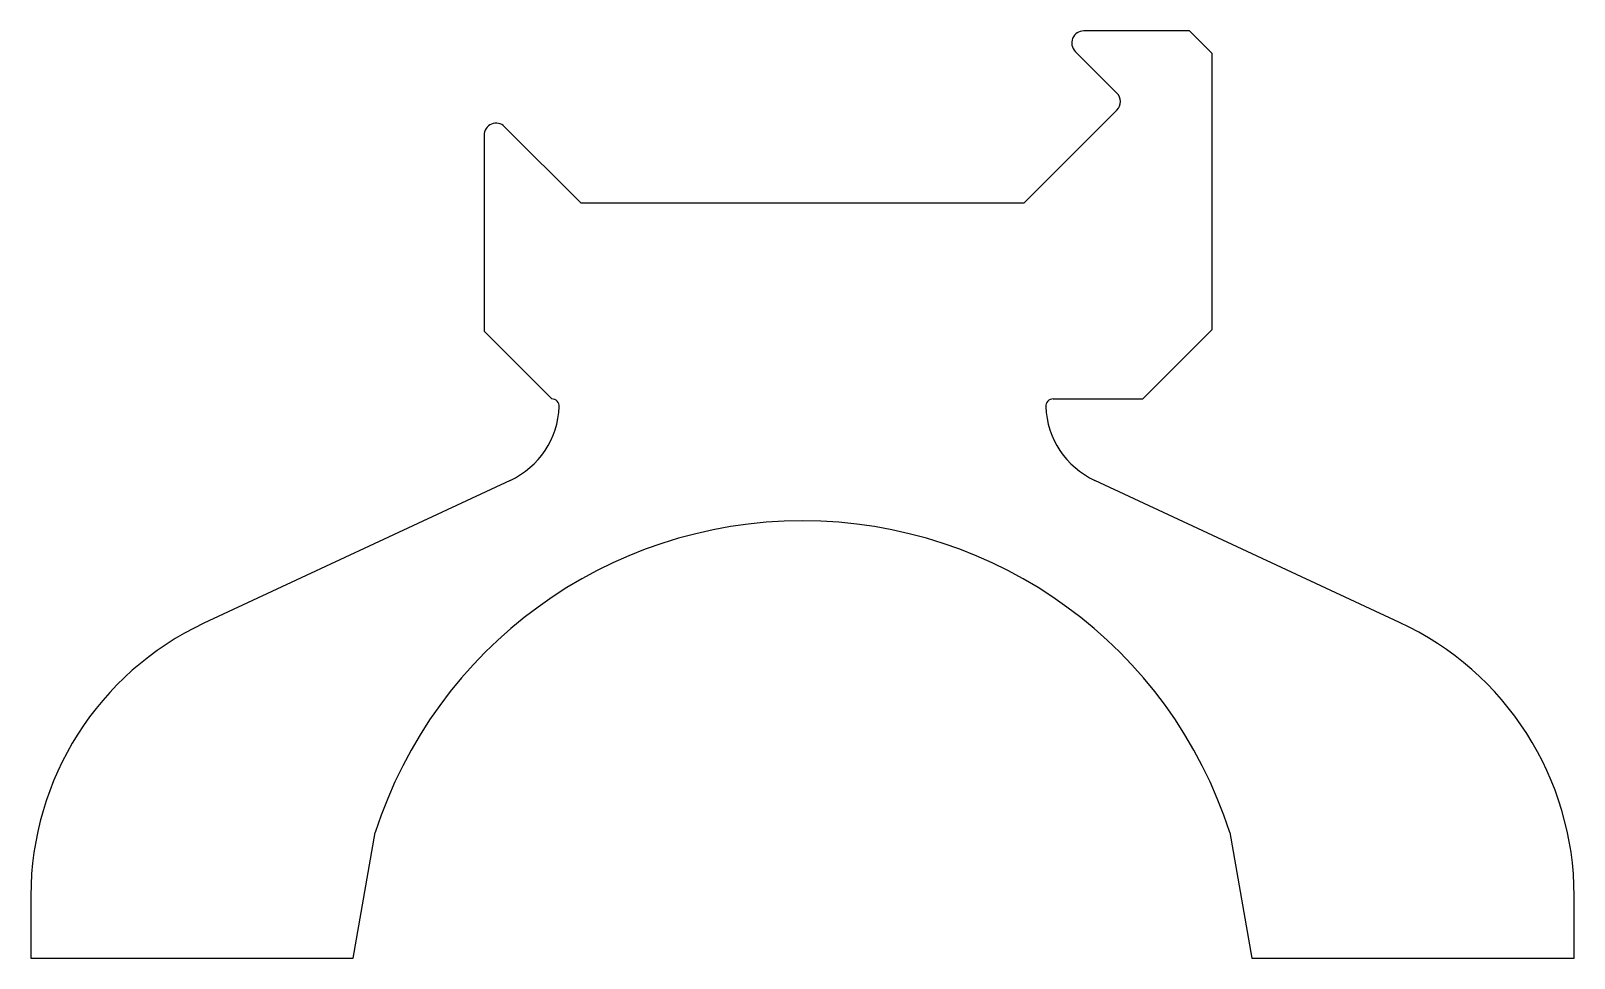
# Model space of a CAD drawing. Extents: x 4.6 to 56.6, y 3.7 to 35.
import ezdxf

# ---------------------------------------------------------------- set-up
doc = ezdxf.new("R2010")
doc.units = 0
doc.layers.get('0').update_dxf_attribs({"linetype": 'CONTINUOUS'})

msp = doc.modelspace()

# ---------------------------------------------------------------- linework, layer by layer
for p, q in [((43.658, 35.005), (40.093, 35.005)), ((44.42, 34.243), (43.658, 35.005)), ((39.806, 34.311), (41.212, 32.904)), ((44.42, 24.921), (44.42, 34.243)), ((41.212, 32.33), (38.07, 29.188)), ((23.135, 29.188), (20.552, 31.771)), ((19.859, 31.483), (19.859, 24.868)), ((38.07, 29.188), (23.135, 29.188)), ((19.859, 24.868), (22.142, 22.584)), ((42.084, 22.584), (44.42, 24.921)), ((39.063, 22.584), (42.084, 22.584)), ((20.741, 19.834), (10.406, 15.015)), ((50.743, 15.041), (40.464, 19.834)), ((15.439, 3.712), (16.186, 7.95)), ((45.019, 7.95), (45.767, 3.712)), ((4.568, 5.82), (4.568, 3.712)), ((56.638, 3.712), (56.638, 5.82)), ((4.568, 3.712), (15.439, 3.712)), ((45.767, 3.712), (56.638, 3.712))]:
    msp.add_line(p, q)
for centre, radius, start, end in [((40.093, 34.598), 0.406, 90, 225), ((40.925, 32.617), 0.406, 315, 45), ((20.265, 31.483), 0.406, 45, 180), ((22.142, 22.33), 0.254, 357.6837, 90), ((39.063, 22.33), 0.254, 90, 182.3163), ((19.528, 22.436), 2.87, 295, 357.6837), ((41.677, 22.436), 2.87, 182.3163, 245), ((30.603, 3.331), 15.138, 90, 162.235), ((30.603, 3.331), 15.138, 17.765, 90), ((14.728, 5.82), 10.16, 115.1767, 180), ((46.478, 5.82), 10.16, 360, 65.1767)]:
    msp.add_arc(centre, radius, start, end)

doc.saveas('drawing.dxf')
